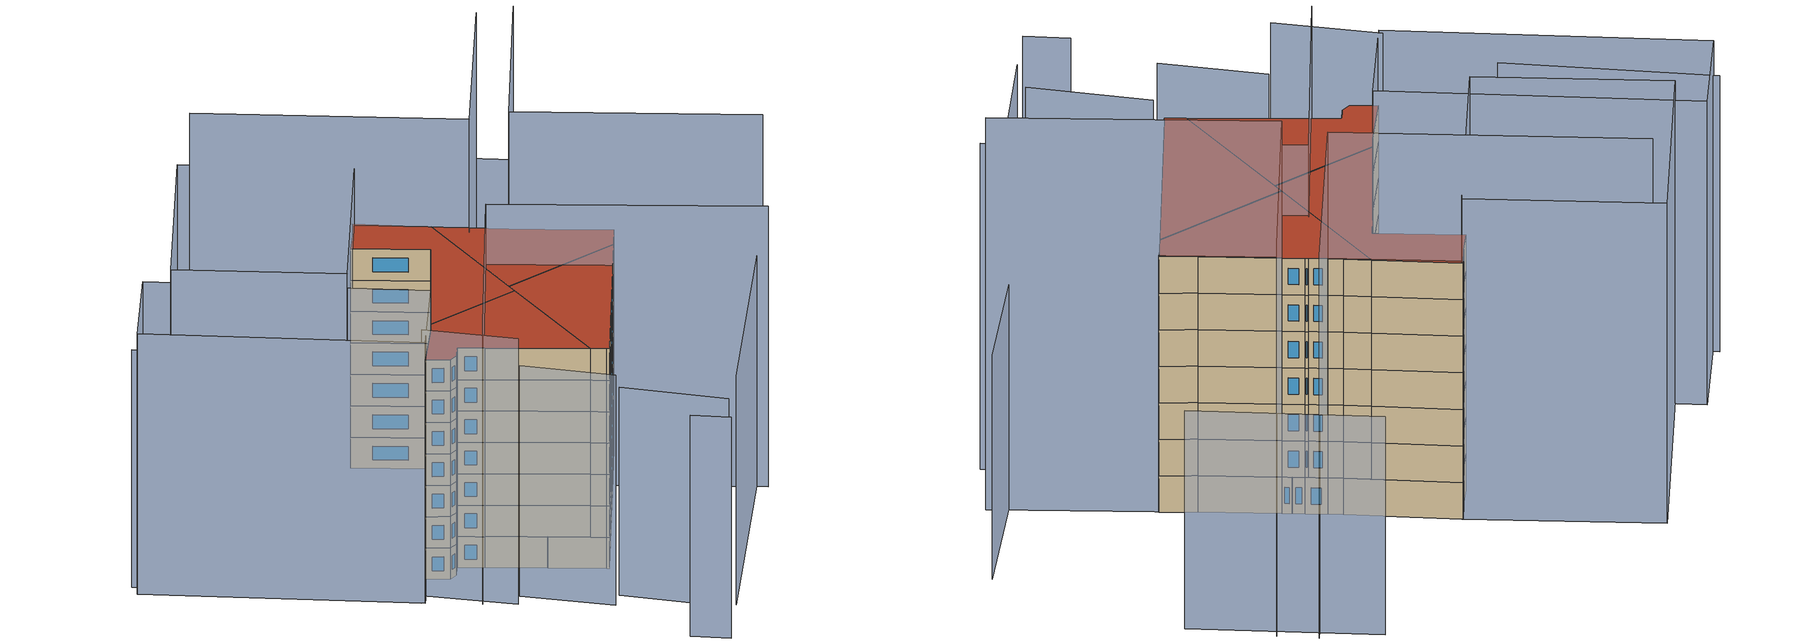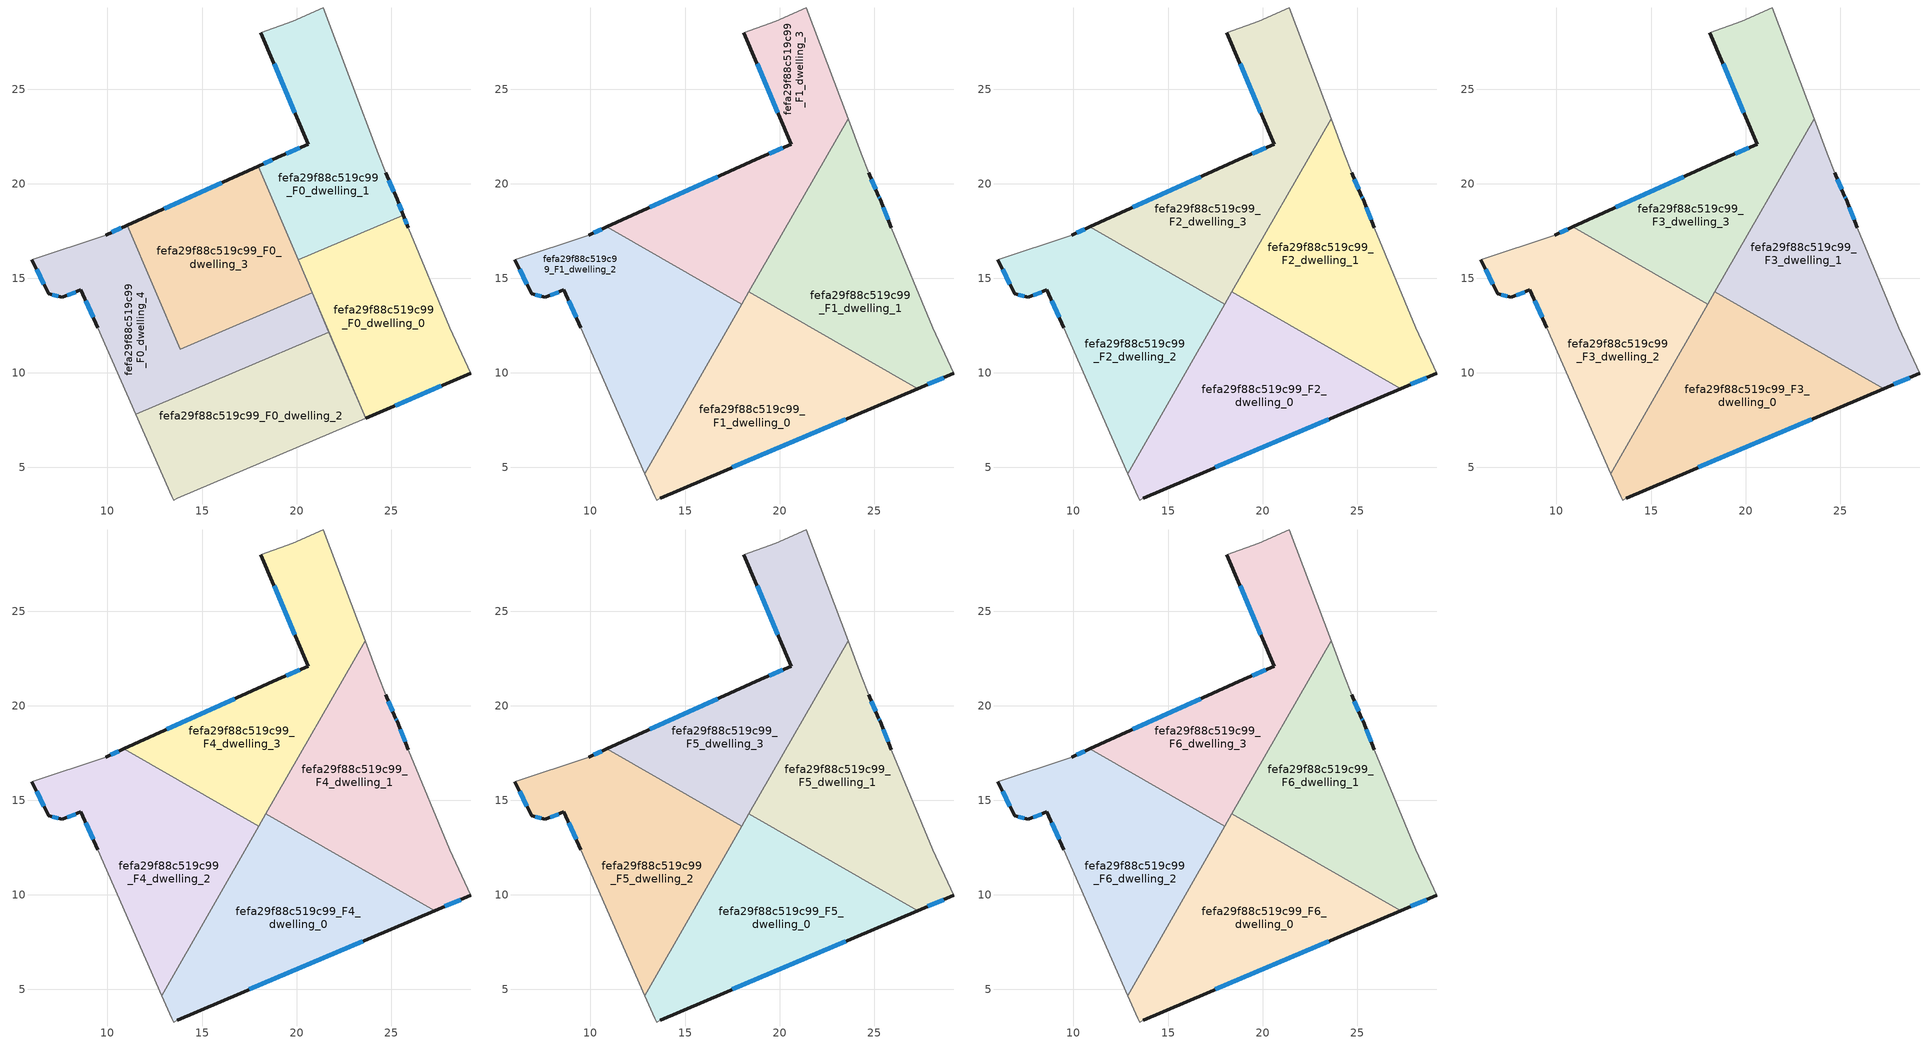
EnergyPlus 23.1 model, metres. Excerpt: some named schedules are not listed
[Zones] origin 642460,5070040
fefa29f88c519c99_F0_dwelling_0
 floor ground (EU_floor_Construction): 25.91,17.69 28.11,12.38 29.21,9.98 23.65,7.61 20.08,15.97 25.65,18.35 z0
 wall outside (EU_wall_Construction): 23.65,7.61 29.21,9.98 / 25.91,17.69 25.65,18.35 z0:3
 wall adiabatic (EU_wall_Construction): 29.21,9.98 28.11,12.38 25.91,17.69 / 20.83,14.24 23.65,7.61 z0:3
 wall to fefa29f88c519c99_F0_dwelling_1 (EU_wall_Construction): 25.65,18.35 20.08,15.97 z0:3
 wall to fefa29f88c519c99_F0_dwelling_3 (EU_wall_Construction): 20.08,15.97 20.83,14.24 z0:3
 window (EU_Window_Construction): 25.21,8.28 27.65,9.32 / 25.84,17.87 25.72,18.16 z0.84:2.16
fefa29f88c519c99_F0_dwelling_1
 floor ground (EU_floor_Construction): 21.41,29.3 24.31,21.59 24.71,20.59 25.31,19.19 25.65,18.35 20.08,15.97 17.97,20.93 19.01,21.39 20.61,22.09 18.11,28 19.81,28.6 z0
 wall outside (EU_wall_Construction): 25.65,18.35 25.31,19.19 24.71,20.59 / 18.11,28 20.61,22.09 19.01,21.39 17.97,20.93 z0:3
 wall adiabatic (EU_wall_Construction): 24.71,20.59 24.31,21.59 21.41,29.3 19.81,28.6 18.11,28 z0:3
 wall to fefa29f88c519c99_F0_dwelling_3 (EU_wall_Construction): 17.97,20.93 20.08,15.97 z0:3
 window (EU_Window_Construction): 25.14,19.58 24.88,20.2 / 25.55,18.58 25.41,18.95 / 18.72,21.26 18.26,21.06 / 20.16,21.89 19.46,21.59 / 18.81,26.34 19.91,23.75 z0.84:2.16
fefa29f88c519c99_F0_dwelling_2
 floor ground (EU_floor_Construction): 21.71,12.16 23.65,7.61 13.7,3.38 13.5,3.28 13.4,3.48 11.51,7.8 z0
 wall to fefa29f88c519c99_F0_dwelling_4 (EU_wall_Construction): 21.71,12.16 11.51,7.8 z0:3
 wall adiabatic (EU_wall_Construction): 11.51,7.8 13.4,3.48 13.5,3.28 13.7,3.38 23.65,7.61 21.71,12.16 z0:3
fefa29f88c519c99_F0_dwelling_3
 floor ground (EU_floor_Construction): 17.97,20.93 20.83,14.24 13.84,11.26 11.05,17.81 z0
 wall outside (EU_wall_Construction): 17.97,20.93 11.05,17.81 z0:3
 wall to fefa29f88c519c99_F0_dwelling_4 (EU_wall_Construction): 11.05,17.81 13.84,11.26 20.83,14.24 z0:3
 window (EU_Window_Construction): 16.03,20.05 12.99,18.68 z0.84:2.16
 ceiling adiabatic (EU_roof_Construction): 20.83,14.24 19.77,16.71 18.38,14.28 19.47,13.66 z3
fefa29f88c519c99_F0_dwelling_4
 floor ground (EU_floor_Construction): 20.83,14.24 21.71,12.16 11.51,7.8 9.5,12.39 8.6,14.39 7.6,13.99 6.9,14.19 6,15.99 9.9,17.29 11.05,17.81 13.84,11.26 z0
 wall outside (EU_wall_Construction): 6,15.99 6.9,14.19 7.6,13.99 8.6,14.39 9.5,12.39 / 11.05,17.81 9.9,17.29 z0:3
 wall adiabatic (EU_wall_Construction): 9.9,17.29 6,15.99 / 21.71,12.16 20.83,14.24 / 9.5,12.39 11.51,7.8 z0:3
 window (EU_Window_Construction): 7.88,14.1 8.32,14.28 / 7.09,14.13 7.4,14.05 / 6.25,15.49 6.64,14.69 / 10.73,17.66 10.22,17.44 / 8.85,13.83 9.25,12.95 z0.84:2.16
 ceiling adiabatic (EU_roof_Construction): 21.59,12.44 20.83,14.24 19.47,13.66 z3
fefa29f88c519c99_F1_dwelling_0
 floor to fefa29f88c519c99_F0_dwelling_2 (EU_floor_Construction): 21.71,12.16 23.65,7.61 13.7,3.38 13.5,3.28 13.4,3.48 12.88,4.67 15.69,9.59 z3
 floor to fefa29f88c519c99_F0_dwelling_0 (EU_floor_Construction): 27.3,9.17 23.65,7.61 21.59,12.44 z3
 floor to fefa29f88c519c99_F0_dwelling_4 (EU_floor_Construction): 21.59,12.44 21.71,12.16 15.69,9.59 17.56,12.84 19.47,13.66 z3
 floor to fefa29f88c519c99_F0_dwelling_3 (EU_floor_Construction): 19.47,13.66 17.56,12.84 18.38,14.28 z3
 wall outside (EU_wall_Construction): 13.7,3.38 27.3,9.17 z3:6
 wall adiabatic (EU_wall_Construction): 18,13.62 12.88,4.67 13.4,3.48 13.5,3.28 13.7,3.38 z3:6
 wall to fefa29f88c519c99_F1_dwelling_1 (EU_wall_Construction): 27.3,9.17 18.38,14.28 z3:6
 wall to fefa29f88c519c99_F1_dwelling_3 (EU_wall_Construction): 18.38,14.28 18,13.62 z3:6
 window (EU_Window_Construction): 17.51,5 23.49,7.55 z3.84:5.16
fefa29f88c519c99_F1_dwelling_1
 floor to fefa29f88c519c99_F0_dwelling_0 (EU_floor_Construction): 25.91,17.69 28.11,12.38 29.21,9.98 27.3,9.17 21.59,12.44 20.08,15.97 25.65,18.35 z3
 floor to fefa29f88c519c99_F0_dwelling_1 (EU_floor_Construction): 23.62,23.43 24.31,21.59 24.71,20.59 25.23,19.38 25.31,19.19 25.65,18.35 20.08,15.97 19.77,16.71 z3
 floor adiabatic (EU_floor_Construction): 23.62,23.43 19.77,16.71 21.59,12.44 18.38,14.28 z3
 wall outside (EU_wall_Construction): 27.3,9.17 29.21,9.98 / 25.91,17.69 25.31,19.19 25.23,19.38 24.71,20.59 z3:6
 wall adiabatic (EU_wall_Construction): 24.71,20.59 24.31,21.59 23.62,23.43 / 29.21,9.98 28.11,12.38 25.91,17.69 z3:6
 wall to fefa29f88c519c99_F1_dwelling_3 (EU_wall_Construction): 23.62,23.43 18.38,14.28 z3:6
 window (EU_Window_Construction): 27.84,9.4 28.68,9.75 / 25.08,19.72 24.86,20.25 / 25.29,19.24 25.25,19.33 / 25.74,18.11 25.48,18.77 z3.84:5.16
fefa29f88c519c99_F1_dwelling_2
 floor to fefa29f88c519c99_F0_dwelling_4 (EU_floor_Construction): 17.56,12.84 15.69,9.59 11.51,7.8 9.5,12.39 8.6,14.39 7.6,13.99 6.9,14.19 6,15.99 9.9,17.29 10.85,17.72 11.17,17.54 13.84,11.26 z3
 floor to fefa29f88c519c99_F0_dwelling_3 (EU_floor_Construction): 18,13.62 17.56,12.84 13.84,11.26 11.17,17.54 z3
 floor to fefa29f88c519c99_F0_dwelling_2 (EU_floor_Construction): 15.69,9.59 12.88,4.67 11.51,7.8 z3
 wall outside (EU_wall_Construction): 6,15.99 6.9,14.19 7.6,13.99 8.6,14.39 9.5,12.39 / 10.85,17.72 9.9,17.29 z3:6
 wall adiabatic (EU_wall_Construction): 9.9,17.29 6,15.99 / 9.5,12.39 12.88,4.67 18,13.62 z3:6
 wall to fefa29f88c519c99_F1_dwelling_3 (EU_wall_Construction): 18,13.62 10.85,17.72 z3:6
 window (EU_Window_Construction): 8.85,13.83 9.25,12.95 / 7.88,14.1 8.32,14.28 / 7.09,14.13 7.4,14.05 / 6.25,15.49 6.64,14.69 / 10.59,17.6 10.17,17.41 z3.84:5.16
fefa29f88c519c99_F1_dwelling_3
 floor to fefa29f88c519c99_F0_dwelling_1 (EU_floor_Construction): 21.41,29.3 23.62,23.43 19.77,16.71 17.97,20.93 19.01,21.39 20.61,22.09 18.11,28 19.81,28.6 z3
 floor to fefa29f88c519c99_F0_dwelling_3 (EU_floor_Construction): 17.97,20.93 19.77,16.71 18,13.62 11.17,17.54 11.05,17.81 z3
 floor to fefa29f88c519c99_F0_dwelling_4 (EU_floor_Construction): 11.05,17.81 11.17,17.54 10.85,17.72 z3
 wall outside (EU_wall_Construction): 18.11,28 20.61,22.09 19.01,21.39 10.85,17.72 z3:6
 wall adiabatic (EU_wall_Construction): 23.62,23.43 21.41,29.3 19.81,28.6 18.11,28 z3:6
 window (EU_Window_Construction): 16.72,20.36 13.14,18.75 / 20.16,21.89 19.46,21.59 / 18.81,26.34 19.91,23.75 z3.84:5.16
fefa29f88c519c99_F2_dwelling_0
 floor to fefa29f88c519c99_F1_dwelling_0 (EU_floor_Construction): 27.3,9.17 13.7,3.38 13.5,3.28 13.4,3.48 12.88,4.67 18.38,14.28 z6
 wall outside (EU_wall_Construction): 13.7,3.38 27.3,9.17 z6:9
 wall adiabatic (EU_wall_Construction): 18,13.62 12.88,4.67 13.4,3.48 13.5,3.28 13.7,3.38 z6:9
 wall to fefa29f88c519c99_F2_dwelling_1 (EU_wall_Construction): 27.3,9.17 18.38,14.28 z6:9
 wall to fefa29f88c519c99_F2_dwelling_3 (EU_wall_Construction): 18.38,14.28 18,13.62 z6:9
 window (EU_Window_Construction): 17.51,5 23.49,7.55 z6.84:8.16
fefa29f88c519c99_F2_dwelling_1
 floor to fefa29f88c519c99_F1_dwelling_1 (EU_floor_Construction): 24.31,21.59 24.71,20.59 25.23,19.38 25.31,19.19 25.91,17.69 28.11,12.38 29.21,9.98 27.3,9.17 18.38,14.28 23.62,23.43 z6
 wall outside (EU_wall_Construction): 27.3,9.17 29.21,9.98 / 25.91,17.69 25.31,19.19 25.23,19.38 24.71,20.59 z6:9
 wall adiabatic (EU_wall_Construction): 24.71,20.59 24.31,21.59 23.62,23.43 / 29.21,9.98 28.11,12.38 25.91,17.69 z6:9
 wall to fefa29f88c519c99_F2_dwelling_3 (EU_wall_Construction): 23.62,23.43 18.38,14.28 z6:9
 window (EU_Window_Construction): 27.84,9.4 28.68,9.75 / 25.08,19.72 24.86,20.25 / 25.29,19.24 25.25,19.33 / 25.74,18.11 25.48,18.77 z6.84:8.16
fefa29f88c519c99_F2_dwelling_2
 floor to fefa29f88c519c99_F1_dwelling_2 (EU_floor_Construction): 18,13.62 12.88,4.67 9.5,12.39 8.6,14.39 7.6,13.99 6.9,14.19 6,15.99 9.9,17.29 10.85,17.72 z6
 wall outside (EU_wall_Construction): 6,15.99 6.9,14.19 7.6,13.99 8.6,14.39 9.5,12.39 / 10.85,17.72 9.9,17.29 z6:9
 wall adiabatic (EU_wall_Construction): 9.9,17.29 6,15.99 / 9.5,12.39 12.88,4.67 18,13.62 z6:9
 wall to fefa29f88c519c99_F2_dwelling_3 (EU_wall_Construction): 18,13.62 10.85,17.72 z6:9
 window (EU_Window_Construction): 8.85,13.83 9.25,12.95 / 7.88,14.1 8.32,14.28 / 7.09,14.13 7.4,14.05 / 6.25,15.49 6.64,14.69 / 10.59,17.6 10.17,17.41 z6.84:8.16
fefa29f88c519c99_F2_dwelling_3
 floor to fefa29f88c519c99_F1_dwelling_3 (EU_floor_Construction): 21.41,29.3 23.62,23.43 18,13.62 10.85,17.72 19.01,21.39 20.61,22.09 18.11,28 19.81,28.6 z6
 wall outside (EU_wall_Construction): 18.11,28 20.61,22.09 19.01,21.39 10.85,17.72 z6:9
 wall adiabatic (EU_wall_Construction): 23.62,23.43 21.41,29.3 19.81,28.6 18.11,28 z6:9
 window (EU_Window_Construction): 16.72,20.36 13.14,18.75 / 20.16,21.89 19.46,21.59 / 18.81,26.34 19.91,23.75 z6.84:8.16
fefa29f88c519c99_F3_dwelling_0
 floor to fefa29f88c519c99_F2_dwelling_0 (EU_floor_Construction): 27.3,9.17 13.7,3.38 13.5,3.28 13.4,3.48 12.88,4.67 18.38,14.28 z9
 wall outside (EU_wall_Construction): 13.7,3.38 27.3,9.17 z9:12
 wall adiabatic (EU_wall_Construction): 18,13.62 12.88,4.67 13.4,3.48 13.5,3.28 13.7,3.38 z9:12
 wall to fefa29f88c519c99_F3_dwelling_1 (EU_wall_Construction): 27.3,9.17 18.38,14.28 z9:12
 wall to fefa29f88c519c99_F3_dwelling_3 (EU_wall_Construction): 18.38,14.28 18,13.62 z9:12
 window (EU_Window_Construction): 17.51,5 23.49,7.55 z9.84:11.16
fefa29f88c519c99_F3_dwelling_1
 floor to fefa29f88c519c99_F2_dwelling_1 (EU_floor_Construction): 24.31,21.59 24.71,20.59 25.23,19.38 25.31,19.19 25.91,17.69 28.11,12.38 29.21,9.98 27.3,9.17 18.38,14.28 23.62,23.43 z9
 wall outside (EU_wall_Construction): 27.3,9.17 29.21,9.98 / 25.91,17.69 25.31,19.19 25.23,19.38 24.71,20.59 z9:12
 wall adiabatic (EU_wall_Construction): 24.71,20.59 24.31,21.59 23.62,23.43 / 29.21,9.98 28.11,12.38 25.91,17.69 z9:12
 wall to fefa29f88c519c99_F3_dwelling_3 (EU_wall_Construction): 23.62,23.43 18.38,14.28 z9:12
 window (EU_Window_Construction): 27.84,9.4 28.68,9.75 / 25.08,19.72 24.86,20.25 / 25.29,19.24 25.25,19.33 / 25.74,18.11 25.48,18.77 z9.84:11.16
fefa29f88c519c99_F3_dwelling_2
 floor to fefa29f88c519c99_F2_dwelling_2 (EU_floor_Construction): 18,13.62 12.88,4.67 9.5,12.39 8.6,14.39 7.6,13.99 6.9,14.19 6,15.99 9.9,17.29 10.85,17.72 z9
 wall outside (EU_wall_Construction): 6,15.99 6.9,14.19 7.6,13.99 8.6,14.39 9.5,12.39 / 10.85,17.72 9.9,17.29 z9:12
 wall adiabatic (EU_wall_Construction): 9.9,17.29 6,15.99 / 9.5,12.39 12.88,4.67 18,13.62 z9:12
 wall to fefa29f88c519c99_F3_dwelling_3 (EU_wall_Construction): 18,13.62 10.85,17.72 z9:12
 window (EU_Window_Construction): 8.85,13.83 9.25,12.95 / 7.88,14.1 8.32,14.28 / 7.09,14.13 7.4,14.05 / 6.25,15.49 6.64,14.69 / 10.59,17.6 10.17,17.41 z9.84:11.16
fefa29f88c519c99_F3_dwelling_3
 floor to fefa29f88c519c99_F2_dwelling_3 (EU_floor_Construction): 21.41,29.3 23.62,23.43 18,13.62 10.85,17.72 19.01,21.39 20.61,22.09 18.11,28 19.81,28.6 z9
 wall outside (EU_wall_Construction): 18.11,28 20.61,22.09 19.01,21.39 10.85,17.72 z9:12
 wall adiabatic (EU_wall_Construction): 23.62,23.43 21.41,29.3 19.81,28.6 18.11,28 z9:12
 window (EU_Window_Construction): 16.72,20.36 13.14,18.75 / 20.16,21.89 19.46,21.59 / 18.81,26.34 19.91,23.75 z9.84:11.16
fefa29f88c519c99_F4_dwelling_0
 floor to fefa29f88c519c99_F3_dwelling_0 (EU_floor_Construction): 27.3,9.17 13.7,3.38 13.5,3.28 13.4,3.48 12.88,4.67 18.38,14.28 z12
 wall outside (EU_wall_Construction): 13.7,3.38 27.3,9.17 z12:15
 wall adiabatic (EU_wall_Construction): 18,13.62 12.88,4.67 13.4,3.48 13.5,3.28 13.7,3.38 z12:15
 wall to fefa29f88c519c99_F4_dwelling_1 (EU_wall_Construction): 27.3,9.17 18.38,14.28 z12:15
 wall to fefa29f88c519c99_F4_dwelling_3 (EU_wall_Construction): 18.38,14.28 18,13.62 z12:15
 window (EU_Window_Construction): 17.51,5 23.49,7.55 z12.84:14.16
fefa29f88c519c99_F4_dwelling_1
 floor to fefa29f88c519c99_F3_dwelling_1 (EU_floor_Construction): 24.31,21.59 24.71,20.59 25.23,19.38 25.31,19.19 25.91,17.69 28.11,12.38 29.21,9.98 27.3,9.17 18.38,14.28 23.62,23.43 z12
 wall outside (EU_wall_Construction): 27.3,9.17 29.21,9.98 / 25.91,17.69 25.31,19.19 25.23,19.38 24.71,20.59 z12:15
 wall adiabatic (EU_wall_Construction): 24.71,20.59 24.31,21.59 23.62,23.43 / 29.21,9.98 28.11,12.38 25.91,17.69 z12:15
 wall to fefa29f88c519c99_F4_dwelling_3 (EU_wall_Construction): 23.62,23.43 18.38,14.28 z12:15
 window (EU_Window_Construction): 27.84,9.4 28.68,9.75 / 25.08,19.72 24.86,20.25 / 25.29,19.24 25.25,19.33 / 25.74,18.11 25.48,18.77 z12.84:14.16
fefa29f88c519c99_F4_dwelling_2
 floor to fefa29f88c519c99_F3_dwelling_2 (EU_floor_Construction): 18,13.62 12.88,4.67 9.5,12.39 8.6,14.39 7.6,13.99 6.9,14.19 6,15.99 9.9,17.29 10.85,17.72 z12
 wall outside (EU_wall_Construction): 6,15.99 6.9,14.19 7.6,13.99 8.6,14.39 9.5,12.39 / 10.85,17.72 9.9,17.29 z12:15
 wall adiabatic (EU_wall_Construction): 9.9,17.29 6,15.99 / 9.5,12.39 12.88,4.67 18,13.62 z12:15
 wall to fefa29f88c519c99_F4_dwelling_3 (EU_wall_Construction): 18,13.62 10.85,17.72 z12:15
 window (EU_Window_Construction): 8.85,13.83 9.25,12.95 / 7.88,14.1 8.32,14.28 / 7.09,14.13 7.4,14.05 / 6.25,15.49 6.64,14.69 / 10.59,17.6 10.17,17.41 z12.84:14.16
fefa29f88c519c99_F4_dwelling_3
 floor to fefa29f88c519c99_F3_dwelling_3 (EU_floor_Construction): 21.41,29.3 23.62,23.43 18,13.62 10.85,17.72 19.01,21.39 20.61,22.09 18.11,28 19.81,28.6 z12
 wall outside (EU_wall_Construction): 18.11,28 20.61,22.09 19.01,21.39 10.85,17.72 z12:15
 wall adiabatic (EU_wall_Construction): 23.62,23.43 21.41,29.3 19.81,28.6 18.11,28 z12:15
 window (EU_Window_Construction): 16.72,20.36 13.14,18.75 / 20.16,21.89 19.46,21.59 / 18.81,26.34 19.91,23.75 z12.84:14.16
fefa29f88c519c99_F5_dwelling_0
 floor to fefa29f88c519c99_F4_dwelling_0 (EU_floor_Construction): 27.3,9.17 13.7,3.38 13.5,3.28 13.4,3.48 12.88,4.67 18.38,14.28 z15
 wall outside (EU_wall_Construction): 13.7,3.38 27.3,9.17 z15:18
 wall adiabatic (EU_wall_Construction): 18,13.62 12.88,4.67 13.4,3.48 13.5,3.28 13.7,3.38 z15:18
 wall to fefa29f88c519c99_F5_dwelling_1 (EU_wall_Construction): 27.3,9.17 18.38,14.28 z15:18
 wall to fefa29f88c519c99_F5_dwelling_3 (EU_wall_Construction): 18.38,14.28 18,13.62 z15:18
 window (EU_Window_Construction): 17.51,5 23.49,7.55 z15.84:17.16
fefa29f88c519c99_F5_dwelling_1
 floor to fefa29f88c519c99_F4_dwelling_1 (EU_floor_Construction): 24.31,21.59 24.71,20.59 25.23,19.38 25.31,19.19 25.91,17.69 28.11,12.38 29.21,9.98 27.3,9.17 18.38,14.28 23.62,23.43 z15
 wall outside (EU_wall_Construction): 27.3,9.17 29.21,9.98 / 25.91,17.69 25.31,19.19 25.23,19.38 24.71,20.59 z15:18
 wall adiabatic (EU_wall_Construction): 24.71,20.59 24.31,21.59 23.62,23.43 / 29.21,9.98 28.11,12.38 25.91,17.69 z15:18
 wall to fefa29f88c519c99_F5_dwelling_3 (EU_wall_Construction): 23.62,23.43 18.38,14.28 z15:18
 window (EU_Window_Construction): 27.84,9.4 28.68,9.75 / 25.08,19.72 24.86,20.25 / 25.29,19.24 25.25,19.33 / 25.74,18.11 25.48,18.77 z15.84:17.16
fefa29f88c519c99_F5_dwelling_2
 floor to fefa29f88c519c99_F4_dwelling_2 (EU_floor_Construction): 18,13.62 12.88,4.67 9.5,12.39 8.6,14.39 7.6,13.99 6.9,14.19 6,15.99 9.9,17.29 10.85,17.72 z15
 wall outside (EU_wall_Construction): 6,15.99 6.9,14.19 7.6,13.99 8.6,14.39 9.5,12.39 / 10.85,17.72 9.9,17.29 z15:18
 wall adiabatic (EU_wall_Construction): 9.9,17.29 6,15.99 / 9.5,12.39 12.88,4.67 18,13.62 z15:18
 wall to fefa29f88c519c99_F5_dwelling_3 (EU_wall_Construction): 18,13.62 10.85,17.72 z15:18
 window (EU_Window_Construction): 8.85,13.83 9.25,12.95 / 7.88,14.1 8.32,14.28 / 7.09,14.13 7.4,14.05 / 6.25,15.49 6.64,14.69 / 10.59,17.6 10.17,17.41 z15.84:17.16
fefa29f88c519c99_F5_dwelling_3
 floor to fefa29f88c519c99_F4_dwelling_3 (EU_floor_Construction): 21.41,29.3 23.62,23.43 18,13.62 10.85,17.72 19.01,21.39 20.61,22.09 18.11,28 19.81,28.6 z15
 wall outside (EU_wall_Construction): 18.11,28 20.61,22.09 19.01,21.39 10.85,17.72 z15:18
 wall adiabatic (EU_wall_Construction): 23.62,23.43 21.41,29.3 19.81,28.6 18.11,28 z15:18
 window (EU_Window_Construction): 16.72,20.36 13.14,18.75 / 20.16,21.89 19.46,21.59 / 18.81,26.34 19.91,23.75 z15.84:17.16
fefa29f88c519c99_F6_dwelling_0
 floor to fefa29f88c519c99_F5_dwelling_0 (EU_floor_Construction): 27.3,9.17 13.7,3.38 13.5,3.28 13.4,3.48 12.88,4.67 18.38,14.28 z18
 wall outside (EU_wall_Construction): 13.7,3.38 27.3,9.17 z18:21
 wall adiabatic (EU_wall_Construction): 18,13.62 12.88,4.67 13.4,3.48 13.5,3.28 13.7,3.38 z18:21
 wall to fefa29f88c519c99_F6_dwelling_1 (EU_wall_Construction): 27.3,9.17 18.38,14.28 z18:21
 wall to fefa29f88c519c99_F6_dwelling_3 (EU_wall_Construction): 18.38,14.28 18,13.62 z18:21
 window (EU_Window_Construction): 17.51,5 23.49,7.55 z18.84:20.16
 roof outside (EU_roof_Construction): 27.3,9.17 18.38,14.28 12.88,4.67 13.4,3.48 13.5,3.28 13.7,3.38 z21
fefa29f88c519c99_F6_dwelling_1
 floor to fefa29f88c519c99_F5_dwelling_1 (EU_floor_Construction): 24.31,21.59 24.71,20.59 25.23,19.38 25.31,19.19 25.91,17.69 28.11,12.38 29.21,9.98 27.3,9.17 18.38,14.28 23.62,23.43 z18
 wall outside (EU_wall_Construction): 27.3,9.17 29.21,9.98 / 25.91,17.69 25.31,19.19 25.23,19.38 24.71,20.59 z18:21
 wall adiabatic (EU_wall_Construction): 24.71,20.59 24.31,21.59 23.62,23.43 / 29.21,9.98 28.11,12.38 25.91,17.69 z18:21
 wall to fefa29f88c519c99_F6_dwelling_3 (EU_wall_Construction): 23.62,23.43 18.38,14.28 z18:21
 window (EU_Window_Construction): 27.84,9.4 28.68,9.75 / 25.08,19.72 24.86,20.25 / 25.29,19.24 25.25,19.33 / 25.74,18.11 25.48,18.77 z18.84:20.16
 roof outside (EU_roof_Construction): 29.21,9.98 28.11,12.38 25.91,17.69 25.31,19.19 25.23,19.38 24.71,20.59 24.31,21.59 23.62,23.43 18.38,14.28 27.3,9.17 z21
fefa29f88c519c99_F6_dwelling_2
 floor to fefa29f88c519c99_F5_dwelling_2 (EU_floor_Construction): 18,13.62 12.88,4.67 9.5,12.39 8.6,14.39 7.6,13.99 6.9,14.19 6,15.99 9.9,17.29 10.85,17.72 z18
 wall outside (EU_wall_Construction): 6,15.99 6.9,14.19 7.6,13.99 8.6,14.39 9.5,12.39 / 10.85,17.72 9.9,17.29 z18:21
 wall adiabatic (EU_wall_Construction): 9.9,17.29 6,15.99 / 9.5,12.39 12.88,4.67 18,13.62 z18:21
 wall to fefa29f88c519c99_F6_dwelling_3 (EU_wall_Construction): 18,13.62 10.85,17.72 z18:21
 window (EU_Window_Construction): 8.85,13.83 9.25,12.95 / 7.88,14.1 8.32,14.28 / 7.09,14.13 7.4,14.05 / 6.25,15.49 6.64,14.69 / 10.59,17.6 10.17,17.41 z18.84:20.16
 roof outside (EU_roof_Construction): 12.88,4.67 18,13.62 10.85,17.72 9.9,17.29 6,15.99 6.9,14.19 7.6,13.99 8.6,14.39 9.5,12.39 z21
fefa29f88c519c99_F6_dwelling_3
 floor to fefa29f88c519c99_F5_dwelling_3 (EU_floor_Construction): 21.41,29.3 23.62,23.43 18,13.62 10.85,17.72 19.01,21.39 20.61,22.09 18.11,28 19.81,28.6 z18
 wall outside (EU_wall_Construction): 18.11,28 20.61,22.09 19.01,21.39 10.85,17.72 z18:21
 wall adiabatic (EU_wall_Construction): 23.62,23.43 21.41,29.3 19.81,28.6 18.11,28 z18:21
 window (EU_Window_Construction): 16.72,20.36 13.14,18.75 / 20.16,21.89 19.46,21.59 / 18.81,26.34 19.91,23.75 z18.84:20.16
 roof outside (EU_roof_Construction): 18,13.62 23.62,23.43 21.41,29.3 19.81,28.6 18.11,28 20.61,22.09 19.01,21.39 10.85,17.72 z21
shading: 12.88,-8.03 29.85,-2.24 z0:21.9; 7.3,-6.52 8.4,-9.63 z0:21.1; 10.3,1.02 12.38,-7.61 z0:19.9; 4.67,10.38 20.43,17.24 / 20.43,17.24 29.4,-3.36 z0:26.8; 6.96,8.19 8.89,0.68 z0:22; 3.83,15.32 5.81,7.82 z0:25.4; 0.76,22.45 2.79,14.89 z0:17.7; 29.31,-0.68 41.42,2.97 z0:18.4; 33.76,-0.94 25.87,17.67 / 25.87,17.67 39.84,23.59 z0:32.2; 41.57,17.48 36.61,30.29 z0:17.9; 38.83,26.34 24.71,20.59 / 24.71,20.59 16.31,41.21 z0:31.4; 2.9,14.61 -5.31,36.01 / -5.31,36.01 1.69,38.69 / 1.69,38.69 9.9,17.29 / 9.9,17.29 2.9,14.61 z0:24.9; -4.59,36.81 0.19,22.3 z0:22.7; 7.5,23.48 2.2,36.51 / 2.2,36.51 16.16,42.19 / 16.16,42.19 21.46,29.17 / 21.46,29.17 7.5,23.48 z0:26.3
[Building]
EU S2 Campaign: North Axis=0; Terrain=City; Solar Distribution=FullExterior
[Site:Location]
Lyon-Bron: Latitude=45.75; Longitude=5; Time Zone=1; Elevation=198
[SizingPeriod:WeatherFileDays]
AnnualSizingPeriod: Begin Month=1; Begin Day of Month=1; End Month=12; End Day of Month=31; Day of Week for Start Day=Monday; Use Weather File Daylight Saving Period=No; Use Weather File Rain and Snow Indicators=No
[MATERIAL]
EU_InternalMass_Material: Roughness=MediumRough; Thickness=0.1; Conductivity=1; Density=1800; Specific Heat=900; Thermal Absorptance=0.9; Solar Absorptance=0.7; Visible Absorptance=0.7
[MATERIAL:NOMASS] Roughness=MediumRough; Thermal Absorptance=0.9; Solar Absorptance=0.7; Visible Absorptance=0.7
Name | Thermal Resistance
EU_wall_NoMass | 0.776494
EU_roof_NoMass | 0.486893
EU_floor_NoMass | 0.421597
[WINDOWMATERIAL:SIMPLEGLAZINGSYSTEM]
EU_Window_SimpleGlazing: UFactor=4.24961; Solar Heat Gain Coefficient=0.83; Visible Transmittance=0.83
[CONSTRUCTION]
EU_wall_Construction: EU_wall_NoMass
EU_roof_Construction: EU_roof_NoMass
EU_floor_Construction: EU_floor_NoMass
EU_InternalMass_Construction: EU_InternalMass_Material
EU_Window_Construction: EU_Window_SimpleGlazing
[ZONE] Type=1; Multiplier=1; Ceiling Height=autocalculate; Floor Area=autocalculate; Part of Total Floor Area=Yes
Name | Volume
fefa29f88c519c99_F0_dwelling_0 | 163.858
fefa29f88c519c99_F1_dwelling_0; fefa29f88c519c99_F2_dwelling_0; fefa29f88c519c99_F3_dwelling_0; fefa29f88c519c99_F4_dwelling_0; fefa29f88c519c99_F5_dwelling_0; fefa29f88c519c99_F6_dwelling_0 | 204.839
fefa29f88c519c99_F0_dwelling_1 | 163.865
fefa29f88c519c99_F1_dwelling_1; fefa29f88c519c99_F2_dwelling_1; fefa29f88c519c99_F3_dwelling_1; fefa29f88c519c99_F4_dwelling_1; fefa29f88c519c99_F5_dwelling_1; fefa29f88c519c99_F6_dwelling_1 | 204.841
fefa29f88c519c99_F0_dwelling_2 | 163.886
fefa29f88c519c99_F1_dwelling_2; fefa29f88c519c99_F2_dwelling_2; fefa29f88c519c99_F3_dwelling_2; fefa29f88c519c99_F4_dwelling_2; fefa29f88c519c99_F5_dwelling_2; fefa29f88c519c99_F6_dwelling_2 | 204.846
fefa29f88c519c99_F0_dwelling_3 | 163.873
fefa29f88c519c99_F1_dwelling_3; fefa29f88c519c99_F2_dwelling_3; fefa29f88c519c99_F3_dwelling_3; fefa29f88c519c99_F4_dwelling_3; fefa29f88c519c99_F5_dwelling_3; fefa29f88c519c99_F6_dwelling_3 | 204.849
fefa29f88c519c99_F0_dwelling_4 | 163.875
[INTERNALMASS] Construction=EU_InternalMass_Construction
Name | Zone or ZoneList | Surface Area
fefa29f88c519c99_F0_dwelling_0_EU_InternalMass | fefa29f88c519c99_F0_dwelling_0 | 54.6205
fefa29f88c519c99_F0_dwelling_1_EU_InternalMass | fefa29f88c519c99_F0_dwelling_1 | 54.6213
fefa29f88c519c99_F0_dwelling_2_EU_InternalMass | fefa29f88c519c99_F0_dwelling_2 | 54.6285
fefa29f88c519c99_F0_dwelling_3_EU_InternalMass | fefa29f88c519c99_F0_dwelling_3 | 54.622
fefa29f88c519c99_F0_dwelling_4_EU_InternalMass | fefa29f88c519c99_F0_dwelling_4 | 54.6249
fefa29f88c519c99_F1_dwelling_0_EU_InternalMass | fefa29f88c519c99_F1_dwelling_0 | 68.2819
fefa29f88c519c99_F1_dwelling_1_EU_InternalMass | fefa29f88c519c99_F1_dwelling_1 | 68.2804
fefa29f88c519c99_F1_dwelling_2_EU_InternalMass | fefa29f88c519c99_F1_dwelling_2 | 68.2816
fefa29f88c519c99_F1_dwelling_3_EU_InternalMass | fefa29f88c519c99_F1_dwelling_3 | 68.2831
fefa29f88c519c99_F2_dwelling_0_EU_InternalMass | fefa29f88c519c99_F2_dwelling_0 | 68.2819
fefa29f88c519c99_F2_dwelling_1_EU_InternalMass | fefa29f88c519c99_F2_dwelling_1 | 68.2804
fefa29f88c519c99_F2_dwelling_2_EU_InternalMass | fefa29f88c519c99_F2_dwelling_2 | 68.2816
fefa29f88c519c99_F2_dwelling_3_EU_InternalMass | fefa29f88c519c99_F2_dwelling_3 | 68.2831
fefa29f88c519c99_F3_dwelling_0_EU_InternalMass | fefa29f88c519c99_F3_dwelling_0 | 68.2819
fefa29f88c519c99_F3_dwelling_1_EU_InternalMass | fefa29f88c519c99_F3_dwelling_1 | 68.2804
fefa29f88c519c99_F3_dwelling_2_EU_InternalMass | fefa29f88c519c99_F3_dwelling_2 | 68.2816
fefa29f88c519c99_F3_dwelling_3_EU_InternalMass | fefa29f88c519c99_F3_dwelling_3 | 68.2831
fefa29f88c519c99_F4_dwelling_0_EU_InternalMass | fefa29f88c519c99_F4_dwelling_0 | 68.2819
fefa29f88c519c99_F4_dwelling_1_EU_InternalMass | fefa29f88c519c99_F4_dwelling_1 | 68.2804
fefa29f88c519c99_F4_dwelling_2_EU_InternalMass | fefa29f88c519c99_F4_dwelling_2 | 68.2816
fefa29f88c519c99_F4_dwelling_3_EU_InternalMass | fefa29f88c519c99_F4_dwelling_3 | 68.2831
fefa29f88c519c99_F5_dwelling_0_EU_InternalMass | fefa29f88c519c99_F5_dwelling_0 | 68.2819
fefa29f88c519c99_F5_dwelling_1_EU_InternalMass | fefa29f88c519c99_F5_dwelling_1 | 68.2804
fefa29f88c519c99_F5_dwelling_2_EU_InternalMass | fefa29f88c519c99_F5_dwelling_2 | 68.2816
fefa29f88c519c99_F5_dwelling_3_EU_InternalMass | fefa29f88c519c99_F5_dwelling_3 | 68.2831
fefa29f88c519c99_F6_dwelling_0_EU_InternalMass | fefa29f88c519c99_F6_dwelling_0 | 68.2819
fefa29f88c519c99_F6_dwelling_1_EU_InternalMass | fefa29f88c519c99_F6_dwelling_1 | 68.2804
fefa29f88c519c99_F6_dwelling_2_EU_InternalMass | fefa29f88c519c99_F6_dwelling_2 | 68.2816
fefa29f88c519c99_F6_dwelling_3_EU_InternalMass | fefa29f88c519c99_F6_dwelling_3 | 68.2831
[OTHEREQUIPMENT] Fuel Type=Electricity; Design Level Calculation Method=Watts/Area; Power per Zone Floor Area=1; Fraction Latent=0; Fraction Radiant=0; Fraction Lost=0; Carbon Dioxide Generation Rate=0; EndUse Subcategory=EU_Step8_InternalGains
Name | Zone or ZoneList or Space or SpaceList | Schedule
EU_Step8_InternalGain_fefa29f88c519c99_F0_dwelling_0_f000 | fefa29f88c519c99_F0_dwelling_0 | EU_Step8_GainSchedule_fefa29f88c519c99_F0_dwelling_0_f000
EU_Step8_InternalGain_fefa29f88c519c99_F0_dwelling_1_f000 | fefa29f88c519c99_F0_dwelling_1 | EU_Step8_GainSchedule_fefa29f88c519c99_F0_dwelling_1_f000
EU_Step8_InternalGain_fefa29f88c519c99_F0_dwelling_2_f000 | fefa29f88c519c99_F0_dwelling_2 | EU_Step8_GainSchedule_fefa29f88c519c99_F0_dwelling_2_f000
EU_Step8_InternalGain_fefa29f88c519c99_F0_dwelling_3_f000 | fefa29f88c519c99_F0_dwelling_3 | EU_Step8_GainSchedule_fefa29f88c519c99_F0_dwelling_3_f000
EU_Step8_InternalGain_fefa29f88c519c99_F0_dwelling_4_f000 | fefa29f88c519c99_F0_dwelling_4 | EU_Step8_GainSchedule_fefa29f88c519c99_F0_dwelling_4_f000
EU_Step8_InternalGain_fefa29f88c519c99_F1_dwelling_0_f000 | fefa29f88c519c99_F1_dwelling_0 | EU_Step8_GainSchedule_fefa29f88c519c99_F1_dwelling_0_f000
EU_Step8_InternalGain_fefa29f88c519c99_F1_dwelling_1_f000 | fefa29f88c519c99_F1_dwelling_1 | EU_Step8_GainSchedule_fefa29f88c519c99_F1_dwelling_1_f000
EU_Step8_InternalGain_fefa29f88c519c99_F1_dwelling_2_f000 | fefa29f88c519c99_F1_dwelling_2 | EU_Step8_GainSchedule_fefa29f88c519c99_F1_dwelling_2_f000
EU_Step8_InternalGain_fefa29f88c519c99_F1_dwelling_3_f000 | fefa29f88c519c99_F1_dwelling_3 | EU_Step8_GainSchedule_fefa29f88c519c99_F1_dwelling_3_f000
EU_Step8_InternalGain_fefa29f88c519c99_F2_dwelling_0_f000 | fefa29f88c519c99_F2_dwelling_0 | EU_Step8_GainSchedule_fefa29f88c519c99_F2_dwelling_0_f000
EU_Step8_InternalGain_fefa29f88c519c99_F2_dwelling_1_f000 | fefa29f88c519c99_F2_dwelling_1 | EU_Step8_GainSchedule_fefa29f88c519c99_F2_dwelling_1_f000
EU_Step8_InternalGain_fefa29f88c519c99_F2_dwelling_2_f000 | fefa29f88c519c99_F2_dwelling_2 | EU_Step8_GainSchedule_fefa29f88c519c99_F2_dwelling_2_f000
EU_Step8_InternalGain_fefa29f88c519c99_F2_dwelling_3_f000 | fefa29f88c519c99_F2_dwelling_3 | EU_Step8_GainSchedule_fefa29f88c519c99_F2_dwelling_3_f000
EU_Step8_InternalGain_fefa29f88c519c99_F3_dwelling_0_f000 | fefa29f88c519c99_F3_dwelling_0 | EU_Step8_GainSchedule_fefa29f88c519c99_F3_dwelling_0_f000
EU_Step8_InternalGain_fefa29f88c519c99_F3_dwelling_1_f000 | fefa29f88c519c99_F3_dwelling_1 | EU_Step8_GainSchedule_fefa29f88c519c99_F3_dwelling_1_f000
EU_Step8_InternalGain_fefa29f88c519c99_F3_dwelling_2_f000 | fefa29f88c519c99_F3_dwelling_2 | EU_Step8_GainSchedule_fefa29f88c519c99_F3_dwelling_2_f000
EU_Step8_InternalGain_fefa29f88c519c99_F3_dwelling_3_f000 | fefa29f88c519c99_F3_dwelling_3 | EU_Step8_GainSchedule_fefa29f88c519c99_F3_dwelling_3_f000
EU_Step8_InternalGain_fefa29f88c519c99_F4_dwelling_0_f000 | fefa29f88c519c99_F4_dwelling_0 | EU_Step8_GainSchedule_fefa29f88c519c99_F4_dwelling_0_f000
EU_Step8_InternalGain_fefa29f88c519c99_F4_dwelling_1_f000 | fefa29f88c519c99_F4_dwelling_1 | EU_Step8_GainSchedule_fefa29f88c519c99_F4_dwelling_1_f000
EU_Step8_InternalGain_fefa29f88c519c99_F4_dwelling_2_f000 | fefa29f88c519c99_F4_dwelling_2 | EU_Step8_GainSchedule_fefa29f88c519c99_F4_dwelling_2_f000
EU_Step8_InternalGain_fefa29f88c519c99_F4_dwelling_3_f000 | fefa29f88c519c99_F4_dwelling_3 | EU_Step8_GainSchedule_fefa29f88c519c99_F4_dwelling_3_f000
EU_Step8_InternalGain_fefa29f88c519c99_F5_dwelling_0_f000 | fefa29f88c519c99_F5_dwelling_0 | EU_Step8_GainSchedule_fefa29f88c519c99_F5_dwelling_0_f000
EU_Step8_InternalGain_fefa29f88c519c99_F5_dwelling_1_f000 | fefa29f88c519c99_F5_dwelling_1 | EU_Step8_GainSchedule_fefa29f88c519c99_F5_dwelling_1_f000
EU_Step8_InternalGain_fefa29f88c519c99_F5_dwelling_2_f000 | fefa29f88c519c99_F5_dwelling_2 | EU_Step8_GainSchedule_fefa29f88c519c99_F5_dwelling_2_f000
EU_Step8_InternalGain_fefa29f88c519c99_F5_dwelling_3_f000 | fefa29f88c519c99_F5_dwelling_3 | EU_Step8_GainSchedule_fefa29f88c519c99_F5_dwelling_3_f000
EU_Step8_InternalGain_fefa29f88c519c99_F6_dwelling_0_f000 | fefa29f88c519c99_F6_dwelling_0 | EU_Step8_GainSchedule_fefa29f88c519c99_F6_dwelling_0_f000
EU_Step8_InternalGain_fefa29f88c519c99_F6_dwelling_1_f000 | fefa29f88c519c99_F6_dwelling_1 | EU_Step8_GainSchedule_fefa29f88c519c99_F6_dwelling_1_f000
EU_Step8_InternalGain_fefa29f88c519c99_F6_dwelling_2_f000 | fefa29f88c519c99_F6_dwelling_2 | EU_Step8_GainSchedule_fefa29f88c519c99_F6_dwelling_2_f000
EU_Step8_InternalGain_fefa29f88c519c99_F6_dwelling_3_f000 | fefa29f88c519c99_F6_dwelling_3 | EU_Step8_GainSchedule_fefa29f88c519c99_F6_dwelling_3_f000
[ZONEVENTILATION:DESIGNFLOWRATE] Schedule=EU_AlwaysOn; Design Flow Rate Calculation Method=AirChanges/Hour; Air Changes per Hour=0.693814; Ventilation Type=Natural; Fan Pressure Rise=0; Fan Total Efficiency=1; Constant Term Coefficient=1; Temperature Term Coefficient=0; Velocity Term Coefficient=0; Velocity Squared Term Coefficient=0; Minimum Indoor Temperature=-100; Maximum Indoor Temperature=100; Delta Temperature=-100; Minimum Outdoor Temperature=-100; Maximum Outdoor Temperature=100; Maximum Wind Speed=40
Name | Zone or ZoneList or Space or SpaceList
EU_ConstantAir_fefa29f88c519c99_F0_dwelling_0 | fefa29f88c519c99_F0_dwelling_0
EU_ConstantAir_fefa29f88c519c99_F0_dwelling_1 | fefa29f88c519c99_F0_dwelling_1
EU_ConstantAir_fefa29f88c519c99_F0_dwelling_2 | fefa29f88c519c99_F0_dwelling_2
EU_ConstantAir_fefa29f88c519c99_F0_dwelling_3 | fefa29f88c519c99_F0_dwelling_3
EU_ConstantAir_fefa29f88c519c99_F0_dwelling_4 | fefa29f88c519c99_F0_dwelling_4
EU_ConstantAir_fefa29f88c519c99_F1_dwelling_0 | fefa29f88c519c99_F1_dwelling_0
EU_ConstantAir_fefa29f88c519c99_F1_dwelling_1 | fefa29f88c519c99_F1_dwelling_1
EU_ConstantAir_fefa29f88c519c99_F1_dwelling_2 | fefa29f88c519c99_F1_dwelling_2
EU_ConstantAir_fefa29f88c519c99_F1_dwelling_3 | fefa29f88c519c99_F1_dwelling_3
EU_ConstantAir_fefa29f88c519c99_F2_dwelling_0 | fefa29f88c519c99_F2_dwelling_0
EU_ConstantAir_fefa29f88c519c99_F2_dwelling_1 | fefa29f88c519c99_F2_dwelling_1
EU_ConstantAir_fefa29f88c519c99_F2_dwelling_2 | fefa29f88c519c99_F2_dwelling_2
EU_ConstantAir_fefa29f88c519c99_F2_dwelling_3 | fefa29f88c519c99_F2_dwelling_3
EU_ConstantAir_fefa29f88c519c99_F3_dwelling_0 | fefa29f88c519c99_F3_dwelling_0
EU_ConstantAir_fefa29f88c519c99_F3_dwelling_1 | fefa29f88c519c99_F3_dwelling_1
EU_ConstantAir_fefa29f88c519c99_F3_dwelling_2 | fefa29f88c519c99_F3_dwelling_2
EU_ConstantAir_fefa29f88c519c99_F3_dwelling_3 | fefa29f88c519c99_F3_dwelling_3
EU_ConstantAir_fefa29f88c519c99_F4_dwelling_0 | fefa29f88c519c99_F4_dwelling_0
EU_ConstantAir_fefa29f88c519c99_F4_dwelling_1 | fefa29f88c519c99_F4_dwelling_1
EU_ConstantAir_fefa29f88c519c99_F4_dwelling_2 | fefa29f88c519c99_F4_dwelling_2
EU_ConstantAir_fefa29f88c519c99_F4_dwelling_3 | fefa29f88c519c99_F4_dwelling_3
EU_ConstantAir_fefa29f88c519c99_F5_dwelling_0 | fefa29f88c519c99_F5_dwelling_0
EU_ConstantAir_fefa29f88c519c99_F5_dwelling_1 | fefa29f88c519c99_F5_dwelling_1
EU_ConstantAir_fefa29f88c519c99_F5_dwelling_2 | fefa29f88c519c99_F5_dwelling_2
EU_ConstantAir_fefa29f88c519c99_F5_dwelling_3 | fefa29f88c519c99_F5_dwelling_3
EU_ConstantAir_fefa29f88c519c99_F6_dwelling_0 | fefa29f88c519c99_F6_dwelling_0
EU_ConstantAir_fefa29f88c519c99_F6_dwelling_1 | fefa29f88c519c99_F6_dwelling_1
EU_ConstantAir_fefa29f88c519c99_F6_dwelling_2 | fefa29f88c519c99_F6_dwelling_2
EU_ConstantAir_fefa29f88c519c99_F6_dwelling_3 | fefa29f88c519c99_F6_dwelling_3
[HVACTEMPLATE:ZONE:IDEALLOADSAIRSYSTEM] System Availability Schedule=EU_AlwaysOn; Maximum Heating Supply Air Temperature=50; Minimum Cooling Supply Air Temperature=13; Maximum Heating Supply Air Humidity Ratio=0.0156; Minimum Cooling Supply Air Humidity Ratio=0.0077; Heating Limit=NoLimit; Cooling Limit=NoLimit; Heating Availability Schedule=EU_AlwaysOn; Cooling Availability Schedule=EU_CoolingOff; Dehumidification Control Type=ConstantSensibleHeatRatio; Cooling Sensible Heat Ratio=0.7; Dehumidification Setpoint=60; Humidification Control Type=None; Humidification Setpoint=30; Outdoor Air Method=None; Outdoor Air Flow Rate per Person=0.00944; Outdoor Air Flow Rate per Zone Floor Area=0; Outdoor Air Flow Rate per Zone=0; Demand Controlled Ventilation Type=None; Outdoor Air Economizer Type=NoEconomizer; Heat Recovery Type=None; Sensible Heat Recovery Effectiveness=0.7; Latent Heat Recovery Effectiveness=0.65
Name | Template Thermostat
fefa29f88c519c99_F0_dwelling_0 | EU_HeatOnly_fefa29f88c519c99_F0_dwelling_0
fefa29f88c519c99_F0_dwelling_1 | EU_HeatOnly_fefa29f88c519c99_F0_dwelling_1
fefa29f88c519c99_F0_dwelling_2 | EU_HeatOnly_fefa29f88c519c99_F0_dwelling_2
fefa29f88c519c99_F0_dwelling_3 | EU_HeatOnly_fefa29f88c519c99_F0_dwelling_3
fefa29f88c519c99_F0_dwelling_4 | EU_HeatOnly_fefa29f88c519c99_F0_dwelling_4
fefa29f88c519c99_F1_dwelling_0 | EU_HeatOnly_fefa29f88c519c99_F1_dwelling_0
fefa29f88c519c99_F1_dwelling_1 | EU_HeatOnly_fefa29f88c519c99_F1_dwelling_1
fefa29f88c519c99_F1_dwelling_2 | EU_HeatOnly_fefa29f88c519c99_F1_dwelling_2
fefa29f88c519c99_F1_dwelling_3 | EU_HeatOnly_fefa29f88c519c99_F1_dwelling_3
fefa29f88c519c99_F2_dwelling_0 | EU_HeatOnly_fefa29f88c519c99_F2_dwelling_0
fefa29f88c519c99_F2_dwelling_1 | EU_HeatOnly_fefa29f88c519c99_F2_dwelling_1
fefa29f88c519c99_F2_dwelling_2 | EU_HeatOnly_fefa29f88c519c99_F2_dwelling_2
fefa29f88c519c99_F2_dwelling_3 | EU_HeatOnly_fefa29f88c519c99_F2_dwelling_3
fefa29f88c519c99_F3_dwelling_0 | EU_HeatOnly_fefa29f88c519c99_F3_dwelling_0
fefa29f88c519c99_F3_dwelling_1 | EU_HeatOnly_fefa29f88c519c99_F3_dwelling_1
fefa29f88c519c99_F3_dwelling_2 | EU_HeatOnly_fefa29f88c519c99_F3_dwelling_2
fefa29f88c519c99_F3_dwelling_3 | EU_HeatOnly_fefa29f88c519c99_F3_dwelling_3
fefa29f88c519c99_F4_dwelling_0 | EU_HeatOnly_fefa29f88c519c99_F4_dwelling_0
fefa29f88c519c99_F4_dwelling_1 | EU_HeatOnly_fefa29f88c519c99_F4_dwelling_1
fefa29f88c519c99_F4_dwelling_2 | EU_HeatOnly_fefa29f88c519c99_F4_dwelling_2
fefa29f88c519c99_F4_dwelling_3 | EU_HeatOnly_fefa29f88c519c99_F4_dwelling_3
fefa29f88c519c99_F5_dwelling_0 | EU_HeatOnly_fefa29f88c519c99_F5_dwelling_0
fefa29f88c519c99_F5_dwelling_1 | EU_HeatOnly_fefa29f88c519c99_F5_dwelling_1
fefa29f88c519c99_F5_dwelling_2 | EU_HeatOnly_fefa29f88c519c99_F5_dwelling_2
fefa29f88c519c99_F5_dwelling_3 | EU_HeatOnly_fefa29f88c519c99_F5_dwelling_3
fefa29f88c519c99_F6_dwelling_0 | EU_HeatOnly_fefa29f88c519c99_F6_dwelling_0
fefa29f88c519c99_F6_dwelling_1 | EU_HeatOnly_fefa29f88c519c99_F6_dwelling_1
fefa29f88c519c99_F6_dwelling_2 | EU_HeatOnly_fefa29f88c519c99_F6_dwelling_2
fefa29f88c519c99_F6_dwelling_3 | EU_HeatOnly_fefa29f88c519c99_F6_dwelling_3
[SIZING:ZONE] Zone Cooling Design Supply Air Temperature Input Method=SupplyAirTemperature; Zone Cooling Design Supply Air Temperature=13; Zone Heating Design Supply Air Temperature Input Method=SupplyAirTemperature; Zone Heating Design Supply Air Temperature=50; Zone Cooling Design Supply Air Humidity Ratio=0.008; Zone Heating Design Supply Air Humidity Ratio=0.008; Cooling Design Air Flow Method=DesignDay; Cooling Design Air Flow Rate=0; Cooling Minimum Air Flow per Zone Floor Area=0.000762; Cooling Minimum Air Flow=0; Cooling Minimum Air Flow Fraction=0.2; Heating Design Air Flow Method=DesignDay; Heating Design Air Flow Rate=0; Heating Maximum Air Flow per Zone Floor Area=0.002032; Heating Maximum Air Flow=0.141576; Heating Maximum Air Flow Fraction=0.3; Account for Dedicated Outdoor Air System=No; Dedicated Outdoor Air System Control Strategy=NeutralSupplyAir; Dedicated Outdoor Air Low Setpoint Temperature for Design=autosize; Dedicated Outdoor Air High Setpoint Temperature for Design=autosize; Zone Load Sizing Method=Sensible Load Only No Latent Load; Zone Latent Cooling Design Supply Air Humidity Ratio Input Method=HumidityRatioDifference; Zone Cooling Design Supply Air Humidity Ratio Difference=0.005; Zone Latent Heating Design Supply Air Humidity Ratio Input Method=HumidityRatioDifference; Zone Humidification Design Supply Air Humidity Ratio Difference=0.005
fefa29f88c519c99_F0_dwelling_0; fefa29f88c519c99_F0_dwelling_1; fefa29f88c519c99_F0_dwelling_2; fefa29f88c519c99_F0_dwelling_3; fefa29f88c519c99_F0_dwelling_4; fefa29f88c519c99_F1_dwelling_0; fefa29f88c519c99_F1_dwelling_1; fefa29f88c519c99_F1_dwelling_2; fefa29f88c519c99_F1_dwelling_3; fefa29f88c519c99_F2_dwelling_0; fefa29f88c519c99_F2_dwelling_1; fefa29f88c519c99_F2_dwelling_2; fefa29f88c519c99_F2_dwelling_3; fefa29f88c519c99_F3_dwelling_0; fefa29f88c519c99_F3_dwelling_1; fefa29f88c519c99_F3_dwelling_2; fefa29f88c519c99_F3_dwelling_3; fefa29f88c519c99_F4_dwelling_0; fefa29f88c519c99_F4_dwelling_1; fefa29f88c519c99_F4_dwelling_2; fefa29f88c519c99_F4_dwelling_3; fefa29f88c519c99_F5_dwelling_0; fefa29f88c519c99_F5_dwelling_1; fefa29f88c519c99_F5_dwelling_2; fefa29f88c519c99_F5_dwelling_3; fefa29f88c519c99_F6_dwelling_0; fefa29f88c519c99_F6_dwelling_1; fefa29f88c519c99_F6_dwelling_2; fefa29f88c519c99_F6_dwelling_3
[SCHEDULE:FILE] Column Number=1; Rows to Skip at Top=0; Number of Hours of Data=8760; Column Separator=Comma; Interpolate to Timestep=No; Minutes per Item=60; Adjust Schedule for Daylight Savings=Yes
Name | File
EU_Step8_GainSchedule_fefa29f88c519c99_F0_dwelling_0_f000 | ../../schedules/fefa29f88c519c99/fefa29f88c519c99_F0_dwelling_0_f000_gain.csv
EU_Step8_GainSchedule_fefa29f88c519c99_F0_dwelling_1_f000 | ../../schedules/fefa29f88c519c99/fefa29f88c519c99_F0_dwelling_1_f000_gain.csv
EU_Step8_GainSchedule_fefa29f88c519c99_F0_dwelling_2_f000 | ../../schedules/fefa29f88c519c99/fefa29f88c519c99_F0_dwelling_2_f000_gain.csv
EU_Step8_GainSchedule_fefa29f88c519c99_F0_dwelling_3_f000 | ../../schedules/fefa29f88c519c99/fefa29f88c519c99_F0_dwelling_3_f000_gain.csv
EU_Step8_GainSchedule_fefa29f88c519c99_F0_dwelling_4_f000 | ../../schedules/fefa29f88c519c99/fefa29f88c519c99_F0_dwelling_4_f000_gain.csv
EU_Step8_GainSchedule_fefa29f88c519c99_F1_dwelling_0_f000 | ../../schedules/fefa29f88c519c99/fefa29f88c519c99_F1_dwelling_0_f000_gain.csv
EU_Step8_GainSchedule_fefa29f88c519c99_F1_dwelling_1_f000 | ../../schedules/fefa29f88c519c99/fefa29f88c519c99_F1_dwelling_1_f000_gain.csv
EU_Step8_GainSchedule_fefa29f88c519c99_F1_dwelling_2_f000 | ../../schedules/fefa29f88c519c99/fefa29f88c519c99_F1_dwelling_2_f000_gain.csv
EU_Step8_GainSchedule_fefa29f88c519c99_F1_dwelling_3_f000 | ../../schedules/fefa29f88c519c99/fefa29f88c519c99_F1_dwelling_3_f000_gain.csv
EU_Step8_GainSchedule_fefa29f88c519c99_F2_dwelling_0_f000 | ../../schedules/fefa29f88c519c99/fefa29f88c519c99_F2_dwelling_0_f000_gain.csv
EU_Step8_GainSchedule_fefa29f88c519c99_F2_dwelling_1_f000 | ../../schedules/fefa29f88c519c99/fefa29f88c519c99_F2_dwelling_1_f000_gain.csv
EU_Step8_GainSchedule_fefa29f88c519c99_F2_dwelling_2_f000 | ../../schedules/fefa29f88c519c99/fefa29f88c519c99_F2_dwelling_2_f000_gain.csv
EU_Step8_GainSchedule_fefa29f88c519c99_F2_dwelling_3_f000 | ../../schedules/fefa29f88c519c99/fefa29f88c519c99_F2_dwelling_3_f000_gain.csv
EU_Step8_GainSchedule_fefa29f88c519c99_F3_dwelling_0_f000 | ../../schedules/fefa29f88c519c99/fefa29f88c519c99_F3_dwelling_0_f000_gain.csv
EU_Step8_GainSchedule_fefa29f88c519c99_F3_dwelling_1_f000 | ../../schedules/fefa29f88c519c99/fefa29f88c519c99_F3_dwelling_1_f000_gain.csv
EU_Step8_GainSchedule_fefa29f88c519c99_F3_dwelling_2_f000 | ../../schedules/fefa29f88c519c99/fefa29f88c519c99_F3_dwelling_2_f000_gain.csv
EU_Step8_GainSchedule_fefa29f88c519c99_F3_dwelling_3_f000 | ../../schedules/fefa29f88c519c99/fefa29f88c519c99_F3_dwelling_3_f000_gain.csv
EU_Step8_GainSchedule_fefa29f88c519c99_F4_dwelling_0_f000 | ../../schedules/fefa29f88c519c99/fefa29f88c519c99_F4_dwelling_0_f000_gain.csv
EU_Step8_GainSchedule_fefa29f88c519c99_F4_dwelling_1_f000 | ../../schedules/fefa29f88c519c99/fefa29f88c519c99_F4_dwelling_1_f000_gain.csv
EU_Step8_GainSchedule_fefa29f88c519c99_F4_dwelling_2_f000 | ../../schedules/fefa29f88c519c99/fefa29f88c519c99_F4_dwelling_2_f000_gain.csv
EU_Step8_GainSchedule_fefa29f88c519c99_F4_dwelling_3_f000 | ../../schedules/fefa29f88c519c99/fefa29f88c519c99_F4_dwelling_3_f000_gain.csv
EU_Step8_GainSchedule_fefa29f88c519c99_F5_dwelling_0_f000 | ../../schedules/fefa29f88c519c99/fefa29f88c519c99_F5_dwelling_0_f000_gain.csv
EU_Step8_GainSchedule_fefa29f88c519c99_F5_dwelling_1_f000 | ../../schedules/fefa29f88c519c99/fefa29f88c519c99_F5_dwelling_1_f000_gain.csv
EU_Step8_GainSchedule_fefa29f88c519c99_F5_dwelling_2_f000 | ../../schedules/fefa29f88c519c99/fefa29f88c519c99_F5_dwelling_2_f000_gain.csv
EU_Step8_GainSchedule_fefa29f88c519c99_F5_dwelling_3_f000 | ../../schedules/fefa29f88c519c99/fefa29f88c519c99_F5_dwelling_3_f000_gain.csv
EU_Step8_GainSchedule_fefa29f88c519c99_F6_dwelling_0_f000 | ../../schedules/fefa29f88c519c99/fefa29f88c519c99_F6_dwelling_0_f000_gain.csv
